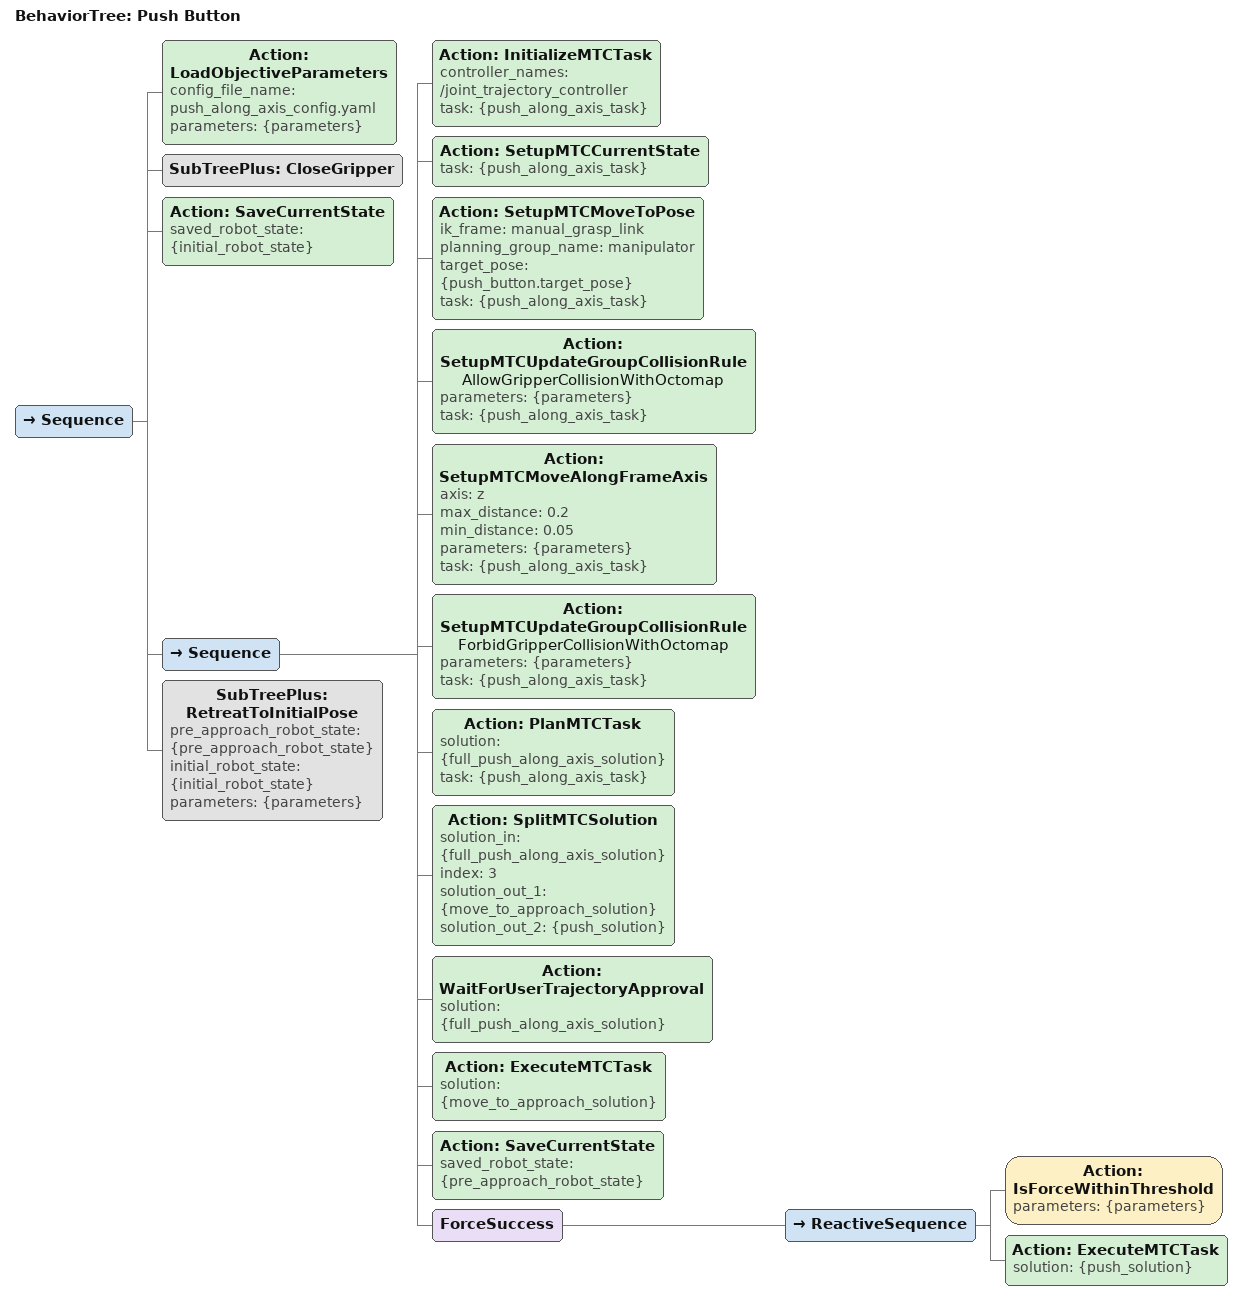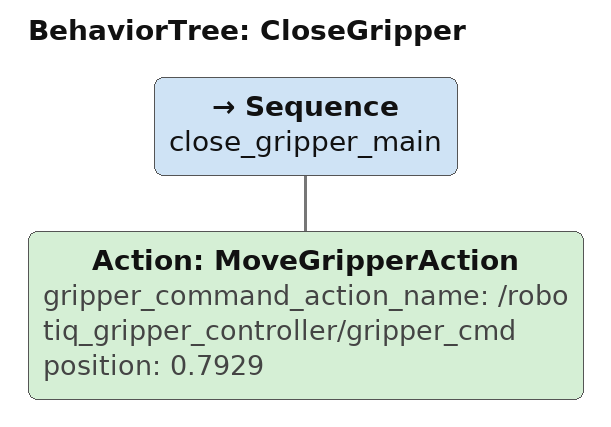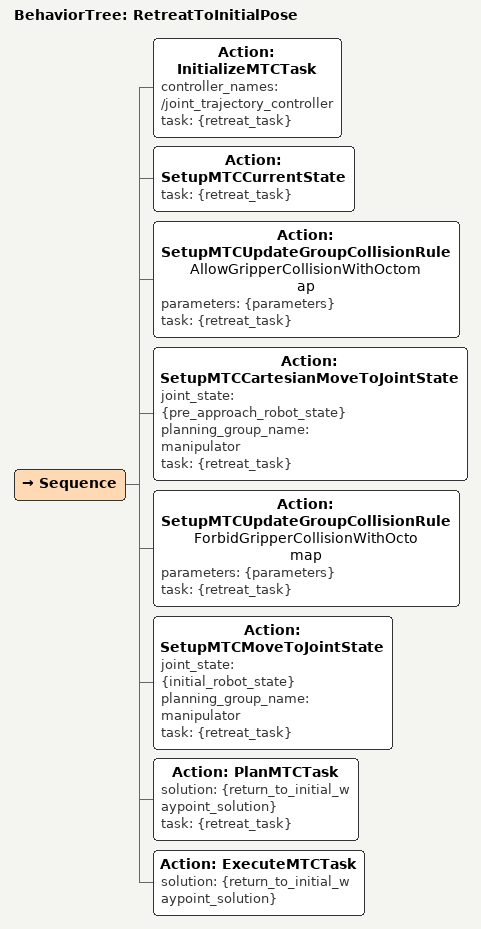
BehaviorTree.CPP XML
<?xml version="1.0"?>
<root main_tree_to_execute="Push Button">
    <BehaviorTree ID="Push Button" _description="Push a button with the end effector">
        <Sequence>
            <Action ID="LoadObjectiveParameters" config_file_name="push_along_axis_config.yaml" parameters="{parameters}" />
            <SubTreePlus ID="CloseGripper" />
            <Action ID="SaveCurrentState" saved_robot_state="{initial_robot_state}" />
            <Sequence>
                <Action ID="InitializeMTCTask" controller_names="/joint_trajectory_controller" task="{push_along_axis_task}"/>
                <Action ID="SetupMTCCurrentState" task="{push_along_axis_task}"/>
                <Action ID="SetupMTCMoveToPose" ik_frame="manual_grasp_link" planning_group_name="manipulator" target_pose="{push_button.target_pose}" task="{push_along_axis_task}"/>
                <Action ID="SetupMTCUpdateGroupCollisionRule" name="AllowGripperCollisionWithOctomap" parameters="{parameters}" task="{push_along_axis_task}" />
                <Action ID="SetupMTCMoveAlongFrameAxis" axis="z" max_distance="0.2" min_distance="0.05" parameters="{parameters}" task="{push_along_axis_task}" />
                <Action ID="SetupMTCUpdateGroupCollisionRule" name="ForbidGripperCollisionWithOctomap" parameters="{parameters}" task="{push_along_axis_task}" />
                <Action ID="PlanMTCTask" solution="{full_push_along_axis_solution}" task="{push_along_axis_task}"/>
                <Action ID="SplitMTCSolution" solution_in="{full_push_along_axis_solution}" index="3" solution_out_1="{move_to_approach_solution}" solution_out_2="{push_solution}" />
                <Action ID="WaitForUserTrajectoryApproval" solution="{full_push_along_axis_solution}"/>
                <Action ID="ExecuteMTCTask" solution="{move_to_approach_solution}"/>

                <Action ID="SaveCurrentState" saved_robot_state="{pre_approach_robot_state}" />
                <ForceSuccess>
                    <ReactiveSequence>
                        <Action ID="IsForceWithinThreshold" parameters="{parameters}" />
                        <Action ID="ExecuteMTCTask" solution="{push_solution}" />
                    </ReactiveSequence>
                </ForceSuccess>
            </Sequence>
            <SubTreePlus ID="RetreatToInitialPose" pre_approach_robot_state="{pre_approach_robot_state}" initial_robot_state="{initial_robot_state}" parameters="{parameters}" />
        </Sequence>
    </BehaviorTree>
    <BehaviorTree ID="CloseGripper">
        <Sequence name="close_gripper_main">
            <Action ID="MoveGripperAction" gripper_command_action_name="/robotiq_gripper_controller/gripper_cmd" position="0.7929" />
        </Sequence>
    </BehaviorTree>
    <BehaviorTree ID="RetreatToInitialPose">
        <Sequence>
            <Action ID="InitializeMTCTask" controller_names="/joint_trajectory_controller" task="{retreat_task}" />
            <Action ID="SetupMTCCurrentState" task="{retreat_task}" />
            <Action ID="SetupMTCUpdateGroupCollisionRule" name="AllowGripperCollisionWithOctomap" parameters="{parameters}" task="{retreat_task}" />
            <Action ID="SetupMTCCartesianMoveToJointState" joint_state="{pre_approach_robot_state}" planning_group_name="manipulator" task="{retreat_task}" />
            <Action ID="SetupMTCUpdateGroupCollisionRule" name="ForbidGripperCollisionWithOctomap" parameters="{parameters}" task="{retreat_task}" />
            <Action ID="SetupMTCMoveToJointState" joint_state="{initial_robot_state}" planning_group_name="manipulator" task="{retreat_task}" />
            <Action ID="PlanMTCTask" solution="{return_to_initial_waypoint_solution}" task="{retreat_task}" />
            <Action ID="ExecuteMTCTask" solution="{return_to_initial_waypoint_solution}" />
        </Sequence>
    </BehaviorTree>
</root>
